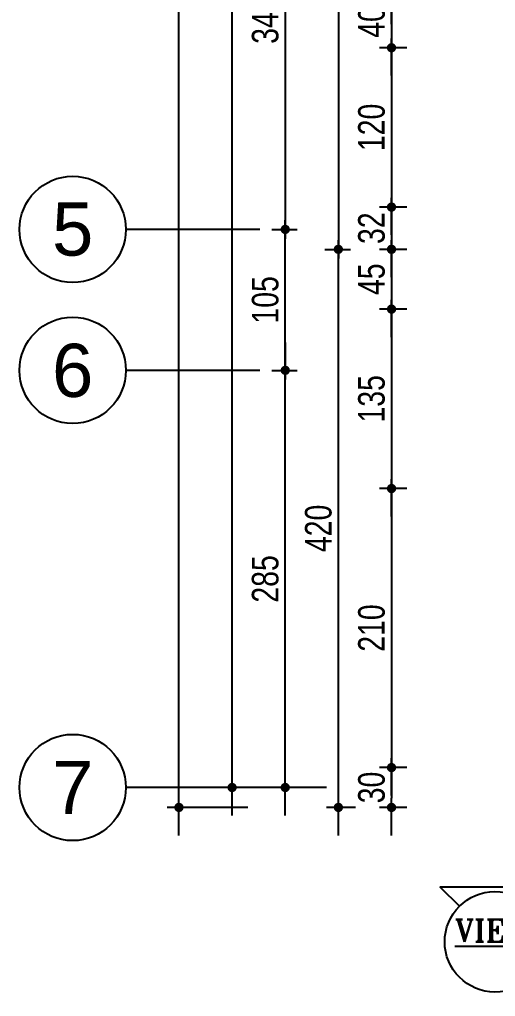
# Model space of a CAD drawing. Header units: millimetres. Extents: x 123626 to 686041, y 667 to 111893.
# Drawn here: x 272181.02 to 272184.6, y 668.36 to 675.72 of the extents above; entities that cross this region are included whole.
import ezdxf
from ezdxf.enums import TextEntityAlignment as Align

# ---------------------------------------------------------------- set-up
doc = ezdxf.new("R2010")
doc.units = ezdxf.units.MM
doc.layers.add('di', color=9, linetype='Continuous')
doc.layers.add('squar', color=255, linetype='Continuous')
doc.styles.add('Arial', font='arial.ttf', dxfattribs={"width": 0.8})
doc.styles.add('rmmg', font='rmmg.shx', dxfattribs={"width": 0.8})
doc.styles.add('ROMANT', font='romant__.ttf')
doc.dimstyles.new('1-100out', dxfattribs={"dimtxt": 0.25, "dimasz": 0.07, "dimexe": 0.09, "dimexo": 0.09, "dimgap": 0.05, "dimtad": 1, "dimdec": 4, "dimlfac": 100, "dimzin": 12, "dimdsep": 46, "dimtxsty": 'rmmg', "dimblk": 'DOT1', "dimcen": 0.09, "dimclrd": 256, "dimclre": 256, "dimclrt": 3, "dimazin": 0, "dimtfac": 1, "dimtdec": 4, "dimtmove": 1, "dimatfit": 3, "dimldrblk": 'DOT1', "dimfxl": 1, "dimtolj": 1, "dimtzin": 0, "dimarcsym": 0})

# ---------------------------------------------------------------- blocks, each defined once
blk = doc.blocks.new('DOT1')
at = {"color": 0, "linetype": 'ByBlock'}
blk.add_line((3, 0), (-1, 0), dxfattribs=at)
at = {"color": 0, "linetype": 'ByBlock', "const_width": 0.5}
blk.add_lwpolyline([(-0.25, 0, 1), (0.25, 0, 1)], format="xyb", close=True, dxfattribs=at)
blk = doc.blocks.new('*D18')
at = {"layer": 'Defpoints', "color": 0, "transparency": 16777216}
for p in [(26.3926, 21.8515), (26.6558, 21.8515), (27.0009, 6.8515)]:
    blk.add_point(p, dxfattribs=at)
at = {"layer": 'di', "color": 7, "lineweight": -2, "transparency": 16777216}
for p, q in [((26.5658, 21.8515), (26.3026, 21.8515)), ((26.3926, 6.9215), (26.3926, 21.7815)), ((26.9109, 6.8515), (26.3026, 6.8515))]:
    blk.add_line(p, q, dxfattribs=at)
at = {"layer": 'di', "color": 7, "lineweight": -2, "transparency": 16777216, "xscale": 0.07, "yscale": 0.07, "zscale": 0.07}
for p, rotation in [((26.3926, 21.8515), 90), ((26.3926, 6.8515), 270)]:
    blk.add_blockref('DOT1', p, dxfattribs=dict(at, rotation=rotation))
at = {"layer": 'di', "color": 7, "transparency": 16777216, "insert": (26.2426, 14.3515), "char_height": 0.2, "attachment_point": 5, "rotation": 90, "style": 'rmmg'}
blk.add_mtext('\\A1;1500', dxfattribs=at)
blk = doc.blocks.new('*D19')
at = {"layer": 'Defpoints', "color": 0, "transparency": 16777216}
for p in [(26.7926, 21.7015), (26.9926, 21.7015), (27.3426, 7.0015)]:
    blk.add_point(p, dxfattribs=at)
at = {"layer": 'di', "color": 7, "lineweight": -2, "transparency": 16777216}
for p, q in [((26.9026, 21.7015), (26.7026, 21.7015)), ((26.7926, 7.0715), (26.7926, 21.6315)), ((27.2526, 7.0015), (26.7026, 7.0015))]:
    blk.add_line(p, q, dxfattribs=at)
at = {"layer": 'di', "color": 7, "lineweight": -2, "transparency": 16777216, "xscale": 0.07, "yscale": 0.07, "zscale": 0.07}
for p, rotation in [((26.7926, 21.7015), 90), ((26.7926, 7.0015), 270)]:
    blk.add_blockref('DOT1', p, dxfattribs=dict(at, rotation=rotation))
at = {"layer": 'di', "color": 7, "transparency": 16777216, "insert": (26.6426, 14.3515), "char_height": 0.2, "attachment_point": 5, "rotation": 90, "style": 'rmmg'}
blk.add_mtext('\\A1;1470', dxfattribs=at)
blk = doc.blocks.new('*D71')
at = {"layer": 'Defpoints', "color": 0, "transparency": 16777216}
for p in [(27.5926, 14.3515), (27.0009, 11.2015), (27.1926, 11.2015)]:
    blk.add_point(p, dxfattribs=at)
at = {"layer": 'di', "color": 7, "lineweight": -2, "transparency": 16777216}
for p, q in [((27.5026, 14.3515), (27.1026, 14.3515)), ((27.1926, 14.2815), (27.1926, 11.2715)), ((27.0909, 11.2015), (27.2826, 11.2015))]:
    blk.add_line(p, q, dxfattribs=at)
at = {"layer": 'di', "color": 7, "lineweight": -2, "transparency": 16777216, "xscale": 0.07, "yscale": 0.07, "zscale": 0.07}
for p, rotation in [((27.1926, 14.3515), 90), ((27.1926, 11.2015), 270)]:
    blk.add_blockref('DOT1', p, dxfattribs=dict(at, rotation=rotation))
at = {"layer": 'di', "color": 7, "transparency": 16777216, "insert": (27.0426, 12.7765), "char_height": 0.2, "attachment_point": 5, "rotation": 90, "style": 'rmmg'}
blk.add_mtext('\\A1;340', dxfattribs=at)
blk = doc.blocks.new('*D72')
at = {"layer": 'Defpoints', "color": 0, "transparency": 16777216}
for p in [(27.1926, 11.2015), (27.1926, 11.2015), (27.1926, 10.1409)]:
    blk.add_point(p, dxfattribs=at)
at = {"layer": 'di', "color": 7, "lineweight": -2, "transparency": 16777216}
blk.add_line((27.1926, 10.2109), (27.1926, 11.1315), dxfattribs=at)
at = {"layer": 'di', "color": 7, "lineweight": -2, "transparency": 16777216, "xscale": 0.07, "yscale": 0.07, "zscale": 0.07}
for p, rotation in [((27.1926, 11.2015), 90), ((27.1926, 10.1409), 270)]:
    blk.add_blockref('DOT1', p, dxfattribs=dict(at, rotation=rotation))
at = {"layer": 'di', "color": 7, "transparency": 16777216, "insert": (27.0426, 10.6712), "char_height": 0.2, "attachment_point": 5, "rotation": 90, "style": 'rmmg'}
blk.add_mtext('\\A1;105', dxfattribs=at)
blk = doc.blocks.new('*D73')
at = {"layer": 'Defpoints', "color": 0, "transparency": 16777216}
for p in [(27.0009, 10.1409), (27.1926, 10.1409), (27.5926, 7.0015)]:
    blk.add_point(p, dxfattribs=at)
at = {"layer": 'di', "color": 7, "lineweight": -2, "transparency": 16777216}
for p, q in [((27.0909, 10.1409), (27.2826, 10.1409)), ((27.1926, 7.0715), (27.1926, 10.0709)), ((27.5026, 7.0015), (27.1026, 7.0015))]:
    blk.add_line(p, q, dxfattribs=at)
at = {"layer": 'di', "color": 7, "lineweight": -2, "transparency": 16777216, "xscale": 0.07, "yscale": 0.07, "zscale": 0.07}
for p, rotation in [((27.1926, 10.1409), 90), ((27.1926, 7.0015), 270)]:
    blk.add_blockref('DOT1', p, dxfattribs=dict(at, rotation=rotation))
at = {"layer": 'di', "color": 7, "transparency": 16777216, "insert": (27.0426, 8.5712), "char_height": 0.2, "attachment_point": 5, "rotation": 90, "style": 'rmmg'}
blk.add_mtext('\\A1;285', dxfattribs=at)
blk = doc.blocks.new('*D74')
at = {"layer": 'Defpoints', "color": 0, "transparency": 16777216}
for p in [(27.8126, 17.6515), (27.4009, 11.0515), (27.5926, 11.0515)]:
    blk.add_point(p, dxfattribs=at)
at = {"layer": 'di', "color": 7, "lineweight": -2, "transparency": 16777216}
for p, q in [((27.7226, 17.6515), (27.5026, 17.6515)), ((27.5926, 17.5815), (27.5926, 11.1215)), ((27.4909, 11.0515), (27.6826, 11.0515))]:
    blk.add_line(p, q, dxfattribs=at)
at = {"layer": 'di', "color": 7, "lineweight": -2, "transparency": 16777216, "xscale": 0.07, "yscale": 0.07, "zscale": 0.07}
for p, rotation in [((27.5926, 17.6515), 90), ((27.5926, 11.0515), 270)]:
    blk.add_blockref('DOT1', p, dxfattribs=dict(at, rotation=rotation))
at = {"layer": 'di', "color": 7, "transparency": 16777216, "insert": (27.4426, 14.3515), "char_height": 0.2, "attachment_point": 5, "rotation": 90, "style": 'rmmg'}
blk.add_mtext('\\A1;660', dxfattribs=at)
blk = doc.blocks.new('*D75')
at = {"layer": 'Defpoints', "color": 0, "transparency": 16777216}
for p in [(27.4009, 11.0515), (27.5926, 11.0515), (27.8126, 6.8515)]:
    blk.add_point(p, dxfattribs=at)
at = {"layer": 'di', "color": 7, "lineweight": -2, "transparency": 16777216}
for p, q in [((27.4909, 11.0515), (27.6826, 11.0515)), ((27.5926, 6.9215), (27.5926, 10.9815)), ((27.7226, 6.8515), (27.5026, 6.8515))]:
    blk.add_line(p, q, dxfattribs=at)
at = {"layer": 'di', "color": 7, "lineweight": -2, "transparency": 16777216, "xscale": 0.07, "yscale": 0.07, "zscale": 0.07}
for p, rotation in [((27.5926, 11.0515), 90), ((27.5926, 6.8515), 270)]:
    blk.add_blockref('DOT1', p, dxfattribs=dict(at, rotation=rotation))
at = {"layer": 'di', "color": 7, "transparency": 16777216, "insert": (27.4426, 8.9515), "char_height": 0.2, "attachment_point": 5, "rotation": 90, "style": 'rmmg'}
blk.add_mtext('\\A1;420', dxfattribs=at)
blk = doc.blocks.new('*D86')
at = {"layer": 'Defpoints', "color": 0, "transparency": 16777216}
for p in [(28.1976, 14.1575), (27.9926, 12.9565), (28.1976, 12.9565)]:
    blk.add_point(p, dxfattribs=at)
at = {"layer": 'di', "color": 7, "lineweight": -2, "transparency": 16777216}
for p, q in [((28.1076, 14.1575), (27.9026, 14.1575)), ((27.9926, 14.0875), (27.9926, 13.0265)), ((28.1076, 12.9565), (27.9026, 12.9565))]:
    blk.add_line(p, q, dxfattribs=at)
at = {"layer": 'di', "color": 7, "lineweight": -2, "transparency": 16777216, "xscale": 0.07, "yscale": 0.07, "zscale": 0.07}
for p, rotation in [((27.9926, 14.1575), 90), ((27.9926, 12.9565), 270)]:
    blk.add_blockref('DOT1', p, dxfattribs=dict(at, rotation=rotation))
at = {"layer": 'di', "color": 7, "transparency": 16777216, "insert": (27.8426, 13.557), "char_height": 0.2, "attachment_point": 5, "rotation": 90, "style": 'rmmg'}
blk.add_mtext('\\A1;120', dxfattribs=at)
blk = doc.blocks.new('*D87')
at = {"layer": 'Defpoints', "color": 0, "transparency": 16777216}
for p in [(28.1976, 12.9565), (27.9926, 12.5686), (28.1976, 12.5686)]:
    blk.add_point(p, dxfattribs=at)
at = {"layer": 'di', "color": 7, "lineweight": -2, "transparency": 16777216}
for p, q in [((28.1076, 12.9565), (27.9026, 12.9565)), ((27.9926, 12.8865), (27.9926, 12.6386)), ((28.1076, 12.5686), (27.9026, 12.5686))]:
    blk.add_line(p, q, dxfattribs=at)
at = {"layer": 'di', "color": 7, "lineweight": -2, "transparency": 16777216, "xscale": 0.07, "yscale": 0.07, "zscale": 0.07}
for p, rotation in [((27.9926, 12.9565), 90), ((27.9926, 12.5686), 270)]:
    blk.add_blockref('DOT1', p, dxfattribs=dict(at, rotation=rotation))
at = {"layer": 'di', "color": 7, "transparency": 16777216, "insert": (27.8426, 12.7626), "char_height": 0.2, "attachment_point": 5, "rotation": 90, "style": 'rmmg'}
blk.add_mtext('\\A1;40', dxfattribs=at)
blk = doc.blocks.new('*D88')
at = {"layer": 'Defpoints', "color": 0, "transparency": 16777216}
for p in [(28.1976, 12.5686), (27.9926, 11.3697), (28.1976, 11.3697)]:
    blk.add_point(p, dxfattribs=at)
at = {"layer": 'di', "color": 7, "lineweight": -2, "transparency": 16777216}
for p, q in [((28.1076, 12.5686), (27.9026, 12.5686)), ((27.9926, 12.4986), (27.9926, 11.4397)), ((28.1076, 11.3697), (27.9026, 11.3697))]:
    blk.add_line(p, q, dxfattribs=at)
at = {"layer": 'di', "color": 7, "lineweight": -2, "transparency": 16777216, "xscale": 0.07, "yscale": 0.07, "zscale": 0.07}
for p, rotation in [((27.9926, 12.5686), 90), ((27.9926, 11.3697), 270)]:
    blk.add_blockref('DOT1', p, dxfattribs=dict(at, rotation=rotation))
at = {"layer": 'di', "color": 7, "transparency": 16777216, "insert": (27.8426, 11.9691), "char_height": 0.2, "attachment_point": 5, "rotation": 90, "style": 'rmmg'}
blk.add_mtext('\\A1;120', dxfattribs=at)
blk = doc.blocks.new('*D89')
at = {"layer": 'Defpoints', "color": 0, "transparency": 16777216}
for p in [(28.1976, 11.3697), (27.9926, 11.0515), (28.1976, 11.0515)]:
    blk.add_point(p, dxfattribs=at)
at = {"layer": 'di', "color": 7, "lineweight": -2, "transparency": 16777216}
for p, q in [((28.1076, 11.3697), (27.9026, 11.3697)), ((27.9926, 11.2997), (27.9926, 11.1215)), ((28.1076, 11.0515), (27.9026, 11.0515))]:
    blk.add_line(p, q, dxfattribs=at)
at = {"layer": 'di', "color": 7, "lineweight": -2, "transparency": 16777216, "xscale": 0.07, "yscale": 0.07, "zscale": 0.07}
for p, rotation in [((27.9926, 11.3697), 90), ((27.9926, 11.0515), 270)]:
    blk.add_blockref('DOT1', p, dxfattribs=dict(at, rotation=rotation))
at = {"layer": 'di', "color": 7, "transparency": 16777216, "insert": (27.8426, 11.2106), "char_height": 0.2, "attachment_point": 5, "rotation": 90, "style": 'rmmg'}
blk.add_mtext('\\A1;32', dxfattribs=at)
blk = doc.blocks.new('*D90')
at = {"layer": 'Defpoints', "color": 0, "transparency": 16777216}
for p in [(28.1976, 11.0515), (27.9926, 10.6015), (28.1976, 10.6015)]:
    blk.add_point(p, dxfattribs=at)
at = {"layer": 'di', "color": 7, "lineweight": -2, "transparency": 16777216}
for p, q in [((28.1076, 11.0515), (27.9026, 11.0515)), ((27.9926, 10.9815), (27.9926, 10.6715)), ((28.1076, 10.6015), (27.9026, 10.6015))]:
    blk.add_line(p, q, dxfattribs=at)
at = {"layer": 'di', "color": 7, "lineweight": -2, "transparency": 16777216, "xscale": 0.07, "yscale": 0.07, "zscale": 0.07}
for p, rotation in [((27.9926, 11.0515), 90), ((27.9926, 10.6015), 270)]:
    blk.add_blockref('DOT1', p, dxfattribs=dict(at, rotation=rotation))
at = {"layer": 'di', "color": 7, "transparency": 16777216, "insert": (27.8426, 10.8265), "char_height": 0.2, "attachment_point": 5, "rotation": 90, "style": 'rmmg'}
blk.add_mtext('\\A1;45', dxfattribs=at)
blk = doc.blocks.new('*D91')
at = {"layer": 'Defpoints', "color": 0, "transparency": 16777216}
for p in [(28.1976, 10.6015), (27.9926, 9.2515), (28.1976, 9.2515)]:
    blk.add_point(p, dxfattribs=at)
at = {"layer": 'di', "color": 7, "lineweight": -2, "transparency": 16777216}
for p, q in [((28.1076, 10.6015), (27.9026, 10.6015)), ((27.9926, 10.5315), (27.9926, 9.3215)), ((28.1076, 9.2515), (27.9026, 9.2515))]:
    blk.add_line(p, q, dxfattribs=at)
at = {"layer": 'di', "color": 7, "lineweight": -2, "transparency": 16777216, "xscale": 0.07, "yscale": 0.07, "zscale": 0.07}
for p, rotation in [((27.9926, 10.6015), 90), ((27.9926, 9.2515), 270)]:
    blk.add_blockref('DOT1', p, dxfattribs=dict(at, rotation=rotation))
at = {"layer": 'di', "color": 7, "transparency": 16777216, "insert": (27.8426, 9.9265), "char_height": 0.2, "attachment_point": 5, "rotation": 90, "style": 'rmmg'}
blk.add_mtext('\\A1;135', dxfattribs=at)
blk = doc.blocks.new('*D92')
at = {"layer": 'Defpoints', "color": 0, "transparency": 16777216}
for p in [(28.1976, 9.2515), (27.9926, 7.1515), (28.1976, 7.1515)]:
    blk.add_point(p, dxfattribs=at)
at = {"layer": 'di', "color": 7, "lineweight": -2, "transparency": 16777216}
for p, q in [((28.1076, 9.2515), (27.9026, 9.2515)), ((27.9926, 9.1815), (27.9926, 7.2215)), ((28.1076, 7.1515), (27.9026, 7.1515))]:
    blk.add_line(p, q, dxfattribs=at)
at = {"layer": 'di', "color": 7, "lineweight": -2, "transparency": 16777216, "xscale": 0.07, "yscale": 0.07, "zscale": 0.07}
for p, rotation in [((27.9926, 9.2515), 90), ((27.9926, 7.1515), 270)]:
    blk.add_blockref('DOT1', p, dxfattribs=dict(at, rotation=rotation))
at = {"layer": 'di', "color": 7, "transparency": 16777216, "insert": (27.8426, 8.2015), "char_height": 0.2, "attachment_point": 5, "rotation": 90, "style": 'rmmg'}
blk.add_mtext('\\A1;210', dxfattribs=at)
blk = doc.blocks.new('*D93')
at = {"layer": 'Defpoints', "color": 0, "transparency": 16777216}
for p in [(28.1976, 7.1515), (27.9926, 6.8515), (28.1976, 6.8515)]:
    blk.add_point(p, dxfattribs=at)
at = {"layer": 'di', "color": 7, "lineweight": -2, "transparency": 16777216}
for p, q in [((28.1076, 7.1515), (27.9026, 7.1515)), ((27.9926, 7.0815), (27.9926, 6.9215)), ((28.1076, 6.8515), (27.9026, 6.8515))]:
    blk.add_line(p, q, dxfattribs=at)
at = {"layer": 'di', "color": 7, "lineweight": -2, "transparency": 16777216, "xscale": 0.07, "yscale": 0.07, "zscale": 0.07}
for p, rotation in [((27.9926, 7.1515), 90), ((27.9926, 6.8515), 270)]:
    blk.add_blockref('DOT1', p, dxfattribs=dict(at, rotation=rotation))
at = {"layer": 'di', "color": 7, "transparency": 16777216, "insert": (27.8426, 7.0015), "char_height": 0.2, "attachment_point": 5, "rotation": 90, "style": 'rmmg'}
blk.add_mtext('\\A1;30', dxfattribs=at)
blk = doc.blocks.new('A$C95c94d28')
at = {"layer": 'di', "color": 7}
for p, q in [((1.8083087, 7.4297388), (0.8083087, 7.4297388)), ((1.8083087, 6.3692125), (0.8083087, 6.3692125)), ((1.8083087, 3.2297388), (0.8083087, 3.2297388))]:
    blk.add_line(p, q, dxfattribs=at)
blk.add_lwpolyline([(3.8457613, 1.8011886), (3.9897388, 1.6572111), (3.9897388, 2.4797388), (3.1672111, 2.4797388), (3.3111885, 2.3357613)], dxfattribs=at)
for centre, radius in [((0.3999999, 7.4297388), 0.4), ((0.3999999, 6.3692125), 0.4), ((0.3999999, 3.2297388), 0.4), ((3.5784749, 2.068475), 0.378)]:
    blk.add_circle(centre, radius, dxfattribs=at)
at = {"layer": 'di', "color": 7, "style": 'Arial'}
for s, p in [('5', (0.3999999, 7.4297388)), ('6', (0.3999999, 6.3692125)), ('7', (0.3999999, 3.2297388))]:
    blk.add_text(s, height=0.4, dxfattribs=at).set_placement(p, align=Align.MIDDLE)
at = {"layer": 'di', "color": 7, "style": 'ROMANT'}
blk.add_text('%%UVIEW', height=0.168, dxfattribs=at).set_placement((3.2767246, 2.0688229))
for tag, p in [('2', (12.1123529, 18.9748106)), ('6', (3.5669013, 18.9207327)), ('4', (3.5053716, 12.0209554)), ('3', (28.7595521, 9.2844318)), ('5', (3.5926433, 1.8921334)), ('1', (12.1132789, 1.7057643))]:
    blk.add_attdef(tag, text='', height=0.168, dxfattribs=at).set_placement(p, align=Align.MIDDLE)
at = {"layer": 'di', "color": 7, "style": 'Arial', "flags": 4}
for tag, height, p in [('B', 0.272, (23.9870422, 18.9086553)), ('A', 0.32, (3.4885658, 10.710322)), ('A', 0.32, (28.571656, 10.710322)), ('B', 0.272, (23.9870422, 2.2506165))]:
    blk.add_attdef(tag, text='', height=height, dxfattribs=at).set_placement(p, align=Align.MIDDLE_CENTER)
at = {"layer": 'di', "color": 7}
for base, p1, p2, angle, picture, middle in [((1.1999999, 18.0797388), (1.8083087, 3.0797388), (1.4631758, 18.0797388), 90, '*D18', (1.1999999, 10.5797388)), ((1.5999999, 17.9297388), (2.1499999, 3.2297388), (1.7999945, 17.9297388), 90, '*D19', (1.5999999, 10.5797388)), ((2.7999999, 3.0797388), (3.0050296, 3.3797388), (3.0050296, 3.0797388), 270, '*D93', (2.7999999, 3.2297388))]:
    dim = blk.add_linear_dim(base=base, p1=p1, p2=p2, angle=angle, dimstyle='1-100out', override={"dimtxt": 0.2, "dimclrd": 7, "dimclre": 7, "dimclrt": 7}, dxfattribs=at)
    dim.commit()
    dim.dimension.update_dxf_attribs({"geometry": picture, "text_midpoint": middle, "dimtype": 128, "insert": (-25.1925901, -3.7717313)})
for base, p1, p2, angle, picture, middle in [((2.3999999, 7.2797388), (2.6199852, 13.8797388), (2.2083087, 7.2797388), 270, '*D74', (2.2499999, 10.5797388)), ((2.3999999, 7.2797388), (2.6199852, 3.0797388), (2.2083087, 7.2797388), 90, '*D75', (2.2499999, 5.1797388)), ((2.7999999, 6.8297388), (3.0050296, 7.2797388), (3.0050296, 6.8297388), 270, '*D90', (2.6499999, 7.0547388)), ((2.7999999, 5.4797388), (3.0050296, 6.8297388), (3.0050296, 5.4797388), 270, '*D91', (2.6499999, 6.1547388)), ((2.7999999, 3.3797388), (3.0050296, 5.4797388), (3.0050296, 3.3797388), 270, '*D92', (2.6499999, 4.4297388))]:
    dim = blk.add_linear_dim(base=base, p1=p1, p2=p2, angle=angle, dimstyle='1-100out', override={"dimtxt": 0.2, "dimclrd": 7, "dimclre": 7, "dimclrt": 7}, dxfattribs=at)
    dim.commit()
    dim.dimension.update_dxf_attribs({"geometry": picture, "text_midpoint": middle, "insert": (-25.1925901, -3.7717313)})
for base, p1, p2, angle, text, picture, middle in [((1.9999999, 7.4297388), (2.3999999, 10.5797388), (1.8083087, 7.4297388), 270, '340', '*D71', (1.8499999, 9.0047388)), ((2.7999999, 9.1847535), (3.0050296, 10.3858048), (3.0050296, 9.1847535), 270, '120', '*D86', (2.6499999, 9.7852792)), ((2.7999999, 8.7968856), (3.0050296, 9.1847535), (3.0050296, 8.7968856), 270, '40', '*D87', (2.6499999, 8.9908196)), ((2.7999999, 7.5979369), (3.0050296, 8.7968856), (3.0050296, 7.5979369), 270, '120', '*D88', (2.6499999, 8.1974112)), ((1.9999999, 7.4297388), (1.9999999, 6.3692125), (1.9999999, 7.4297388), 270, '105', '*D72', (1.8499999, 6.8994757)), ((1.9999999, 6.3692125), (2.3999852, 3.2297388), (1.8083087, 6.3692125), 90, '285', '*D73', (1.8499999, 4.7994757))]:
    dim = blk.add_linear_dim(base=base, p1=p1, p2=p2, angle=angle, text=text, dimstyle='1-100out', override={"dimtxt": 0.2, "dimclrd": 7, "dimclre": 7, "dimclrt": 7}, dxfattribs=at)
    dim.commit()
    dim.dimension.update_dxf_attribs({"geometry": picture, "text_midpoint": middle, "insert": (-25.1925901, -3.7717313)})
dim = blk.add_linear_dim(base=(2.7999999, 7.2797388), p1=(3.0050296, 7.5979369), p2=(3.0050296, 7.2797388), angle=270, text='32', dimstyle='1-100out', override={"dimtxt": 0.2, "dimclrd": 7, "dimclre": 7, "dimclrt": 7}, dxfattribs=at)
dim.commit()
dim.dimension.update_dxf_attribs({"geometry": '*D89', "text_midpoint": (2.7999999, 7.4388379), "dimtype": 128, "insert": (-25.1925901, -3.7717313)})

msp = doc.modelspace()

# ---------------------------------------------------------------- block references
at = {"layer": 'squar'}
msp.add_blockref('A$C95c94d28', (272181.0189, 666.7065), dxfattribs=at)

doc.saveas('drawing.dxf')
